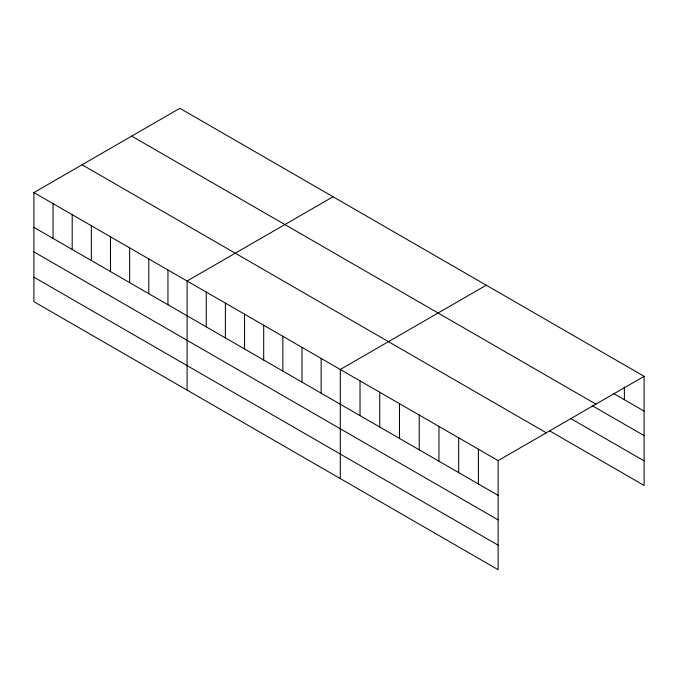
<?xml version="1.0" encoding="UTF-8"?>
<svg xmlns="http://www.w3.org/2000/svg" width="678" height="678" viewBox="0 0 678 678"><rect width="100%" height="100%" fill="white"/><g stroke="black" fill="none" stroke-linecap="round" stroke-linejoin="round"><path stroke-width="1.02" d="M33.9 192.577L498.135 460.599L498.135 569.698L33.9 301.676L33.9 192.577L179.865 108.302L644.1 376.324L644.1 485.423L549.934 431.055M333.067 196.747L187.094 281.023L187.094 390.121M486.262 285.201L340.297 369.468L340.297 478.566M498.135 460.599L644.1 376.324M613.607 393.503L644.1 411.105M131.702 136.117L595.928 404.139M592.089 405.597L644.1 435.632M570.562 418.445L644.1 460.896M82.072 164.762L546.298 432.784M33.9 227.35L498.135 495.381M33.9 251.877L498.135 519.899M33.9 277.149L498.135 545.171M624.37 387.062L624.37 399.715M478.405 449.209L478.405 483.982M458.675 437.819L458.675 472.591M438.946 426.428L438.946 461.201M419.216 415.038L419.216 449.811M399.486 403.647L399.486 438.42M379.756 392.257L379.756 427.03M360.026 380.858L360.026 415.639M321.143 358.416L321.143 393.189M301.998 347.356L301.998 382.138M282.845 336.305L282.845 371.078M263.691 325.245L263.691 360.026M244.546 314.194L244.546 348.967M225.393 303.134L225.393 337.915M206.248 292.082L206.248 326.855M167.949 269.971L167.949 304.744M148.796 258.911L148.796 293.693M129.651 247.86L129.651 282.633M110.497 236.8L110.497 271.581M91.352 225.74L91.352 260.522M72.199 214.689L72.199 249.47M53.053 203.629L53.053 238.41"/></g></svg>
